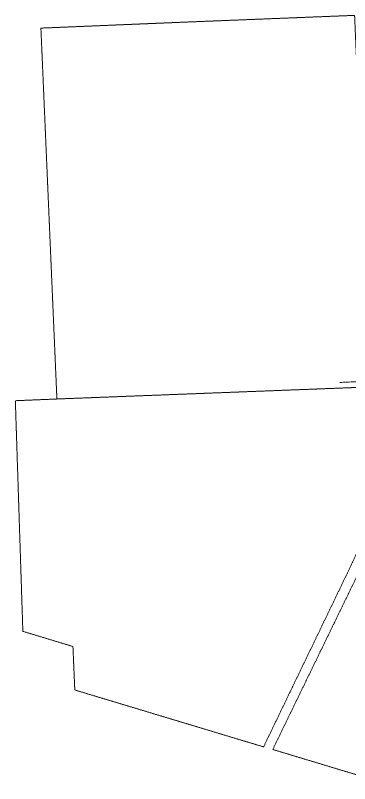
# Model space of a CAD drawing. Extents: x 2926914 to 2934323, y 13779309 to 13785155.
# Drawn here: x 2926914 to 2929404, y 13779437 to 13785155 of the extents above; entities that cross this region are included whole.
import ezdxf

# ---------------------------------------------------------------- set-up
doc = ezdxf.new("R2010")
doc.units = 21
doc.header["$LTSCALE"] = 10
doc.header["$MEASUREMENT"] = 0
doc.linetypes.add('DASHDOT', pattern=[1.4, 1, -0.2, 0, -0.2])
doc.linetypes.add('DASHED', pattern=[0.6, 0.5, -0.1])
doc.layers.add('EXIST-PIPELINE-RRC', color=30, linetype='DASHDOT', lineweight=18)
doc.layers.add('PROJ-ADJOINING', color=8, linetype='DASHED', lineweight=13)

msp = doc.modelspace()

# ---------------------------------------------------------------- linework, layer by layer
at = {"layer": 'EXIST-PIPELINE-RRC'}
msp.add_lwpolyline([(2929330.4, 13782423.2), (2929457.1, 13782428.2), (2929557.8, 13782318)], dxfattribs=at)
at = {"layer": 'PROJ-ADJOINING'}
for points in [[(2929561.1, 13782389.6), (2927223.8, 13782299.8), (2927104.6, 13785059.9), (2928214, 13785105.9), (2929441.3, 13785154.7)], [(2929426.7, 13781085.5), (2928763.4, 13779710.9), (2927357.1, 13780134.3), (2927343.2, 13780458), (2926970.2, 13780570.7), (2926914.3, 13782286.9), (2927223.8, 13782299.8), (2929561.1, 13782389.6), (2929580, 13781918.8), (2929580.9, 13781849.9), (2929579.6, 13781790.5), (2929575, 13781703.8), (2929568.1, 13781628.3), (2929560.4, 13781566.4), (2929550.8, 13781510.5), (2929536.1, 13781439.2), (2929535.3, 13781435.7), (2929500, 13781273.4), (2929478.5, 13781216), (2929454.4, 13781149.7)], [(2929624.7, 13780705.9), (2929674.7, 13779437.4), (2928831.5, 13779691.5), (2929489.4, 13781044), (2929521.2, 13781115.6), (2929548.2, 13781184.8), (2929567.7, 13781246.4), (2929598.5, 13781333.1)]]:
    msp.add_lwpolyline(points, close=True, dxfattribs=at)

doc.saveas('drawing.dxf')
